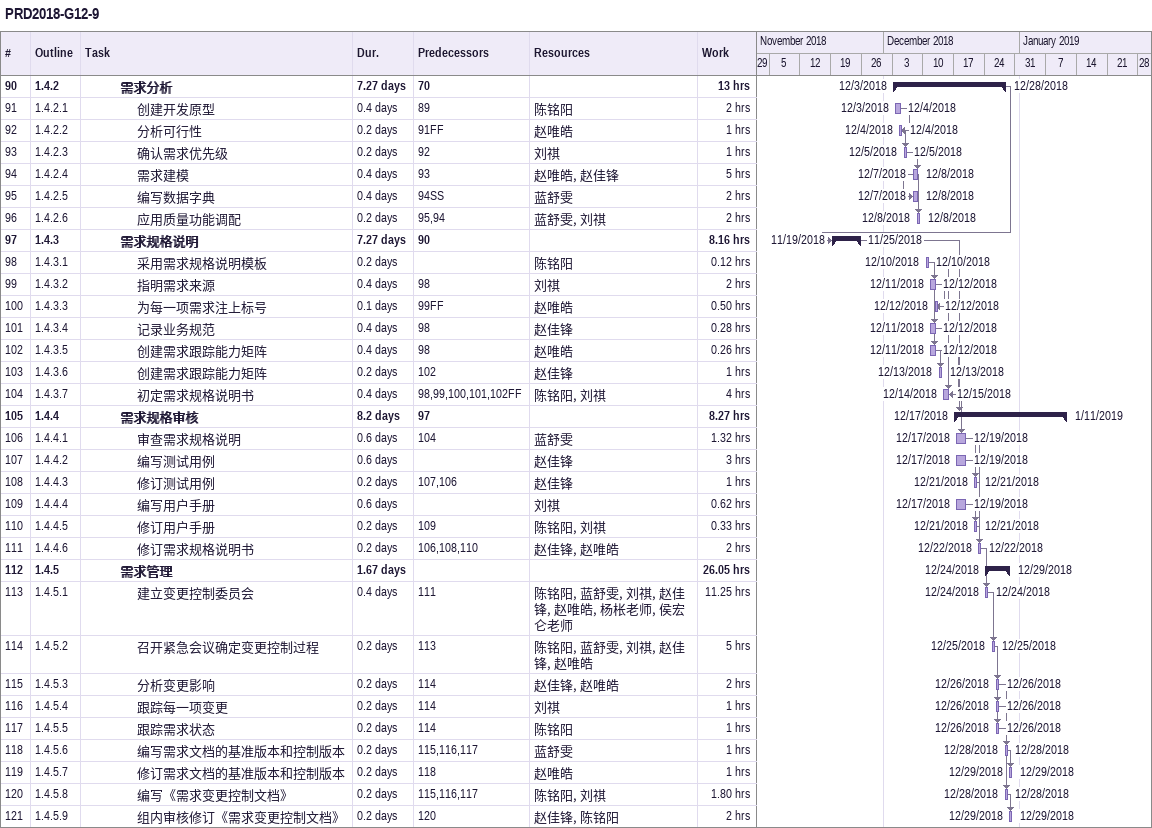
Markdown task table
PRD2018-G12-9

| ID | WBS | Task | Duration | Start | Finish | Predecessors | Resources | Work (h) |
|---|---|---|---|---|---|---|---|---|
| 90 | 1.4.2 | **需求分析** | 7.27d | 2018-12-03 | 2018-12-28 | 70 |  | 13 |
| 91 | 1.4.2.1 | 创建开发原型 | 0.4d | 2018-12-03 | 2018-12-04 | 89 | 陈铭阳 | 2 |
| 92 | 1.4.2.2 | 分析可行性 | 0.2d | 2018-12-04 | 2018-12-04 | 91FF | 赵唯皓 | 1 |
| 93 | 1.4.2.3 | 确认需求优先级 | 0.2d | 2018-12-05 | 2018-12-05 | 92 | 刘祺 | 1 |
| 94 | 1.4.2.4 | 需求建模 | 0.4d | 2018-12-07 | 2018-12-08 | 93 | 赵唯皓, 赵佳锋 | 5 |
| 95 | 1.4.2.5 | 编写数据字典 | 0.4d | 2018-12-07 | 2018-12-08 | 94SS | 蓝舒雯 | 2 |
| 96 | 1.4.2.6 | 应用质量功能调配 | 0.2d | 2018-12-08 | 2018-12-08 | 95, 94 | 蓝舒雯, 刘祺 | 2 |
| 97 | 1.4.3 | **需求规格说明** | 7.27d | 2018-11-19 | 2018-11-25 | 90 |  | 8.16 |
| 98 | 1.4.3.1 | 采用需求规格说明模板 | 0.2d | 2018-12-10 | 2018-12-10 |  | 陈铭阳 | 0.12 |
| 99 | 1.4.3.2 | 指明需求来源 | 0.4d | 2018-12-11 | 2018-12-12 | 98 | 刘祺 | 2 |
| 100 | 1.4.3.3 | 为每一项需求注上标号 | 0.1d | 2018-12-12 | 2018-12-12 | 99FF | 赵唯皓 | 0.50 |
| 101 | 1.4.3.4 | 记录业务规范 | 0.4d | 2018-12-11 | 2018-12-12 | 98 | 赵佳锋 | 0.28 |
| 102 | 1.4.3.5 | 创建需求跟踪能力矩阵 | 0.4d | 2018-12-11 | 2018-12-12 | 98 | 赵唯皓 | 0.26 |
| 103 | 1.4.3.6 | 创建需求跟踪能力矩阵 | 0.2d | 2018-12-13 | 2018-12-13 | 102 | 赵佳锋 | 1 |
| 104 | 1.4.3.7 | 初定需求规格说明书 | 0.4d | 2018-12-14 | 2018-12-15 | 98, 99, 100, 101, 102FF | 陈铭阳, 刘祺 | 4 |
| 105 | 1.4.4 | **需求规格审核** | 8.2d | 2018-12-17 | 2019-01-11 | 97 |  | 8.27 |
| 106 | 1.4.4.1 | 审查需求规格说明 | 0.6d | 2018-12-17 | 2018-12-19 | 104 | 蓝舒雯 | 1.32 |
| 107 | 1.4.4.2 | 编写测试用例 | 0.6d | 2018-12-17 | 2018-12-19 |  | 赵佳锋 | 3 |
| 108 | 1.4.4.3 | 修订测试用例 | 0.2d | 2018-12-21 | 2018-12-21 | 107, 106 | 赵佳锋 | 1 |
| 109 | 1.4.4.4 | 编写用户手册 | 0.6d | 2018-12-17 | 2018-12-19 |  | 刘祺 | 0.62 |
| 110 | 1.4.4.5 | 修订用户手册 | 0.2d | 2018-12-21 | 2018-12-21 | 109 | 陈铭阳, 刘祺 | 0.33 |
| 111 | 1.4.4.6 | 修订需求规格说明书 | 0.2d | 2018-12-22 | 2018-12-22 | 106, 108, 110 | 赵佳锋, 赵唯皓 | 2 |
| 112 | 1.4.5 | **需求管理** | 1.67d | 2018-12-24 | 2018-12-29 |  |  | 26.05 |
| 113 | 1.4.5.1 | 建立变更控制委员会 | 0.4d | 2018-12-24 | 2018-12-24 | 111 | 陈铭阳, 蓝舒雯, 刘祺, 赵佳锋, 赵唯皓, 杨枨老师, 侯宏仑老师 | 11.25 |
| 114 | 1.4.5.2 | 召开紧急会议确定变更控制过程 | 0.2d | 2018-12-25 | 2018-12-25 | 113 | 陈铭阳, 蓝舒雯, 刘祺, 赵佳锋, 赵唯皓 | 5 |
| 115 | 1.4.5.3 | 分析变更影响 | 0.2d | 2018-12-26 | 2018-12-26 | 114 | 赵佳锋, 赵唯皓 | 2 |
| 116 | 1.4.5.4 | 跟踪每一项变更 | 0.2d | 2018-12-26 | 2018-12-26 | 114 | 刘祺 | 1 |
| 117 | 1.4.5.5 | 跟踪需求状态 | 0.2d | 2018-12-26 | 2018-12-26 | 114 | 陈铭阳 | 1 |
| 118 | 1.4.5.6 | 编写需求文档的基准版本和控制版本 | 0.2d | 2018-12-28 | 2018-12-28 | 115, 116, 117 | 蓝舒雯 | 1 |
| 119 | 1.4.5.7 | 修订需求文档的基准版本和控制版本 | 0.2d | 2018-12-29 | 2018-12-29 | 118 | 赵唯皓 | 1 |
| 120 | 1.4.5.8 | 编写《需求变更控制文档》 | 0.2d | 2018-12-28 | 2018-12-28 | 115, 116, 117 | 陈铭阳, 刘祺 | 1.80 |
| 121 | 1.4.5.9 | 组内审核修订《需求变更控制文档》 | 0.2d | 2018-12-29 | 2018-12-29 | 120 | 赵佳锋, 陈铭阳 | 2 |
